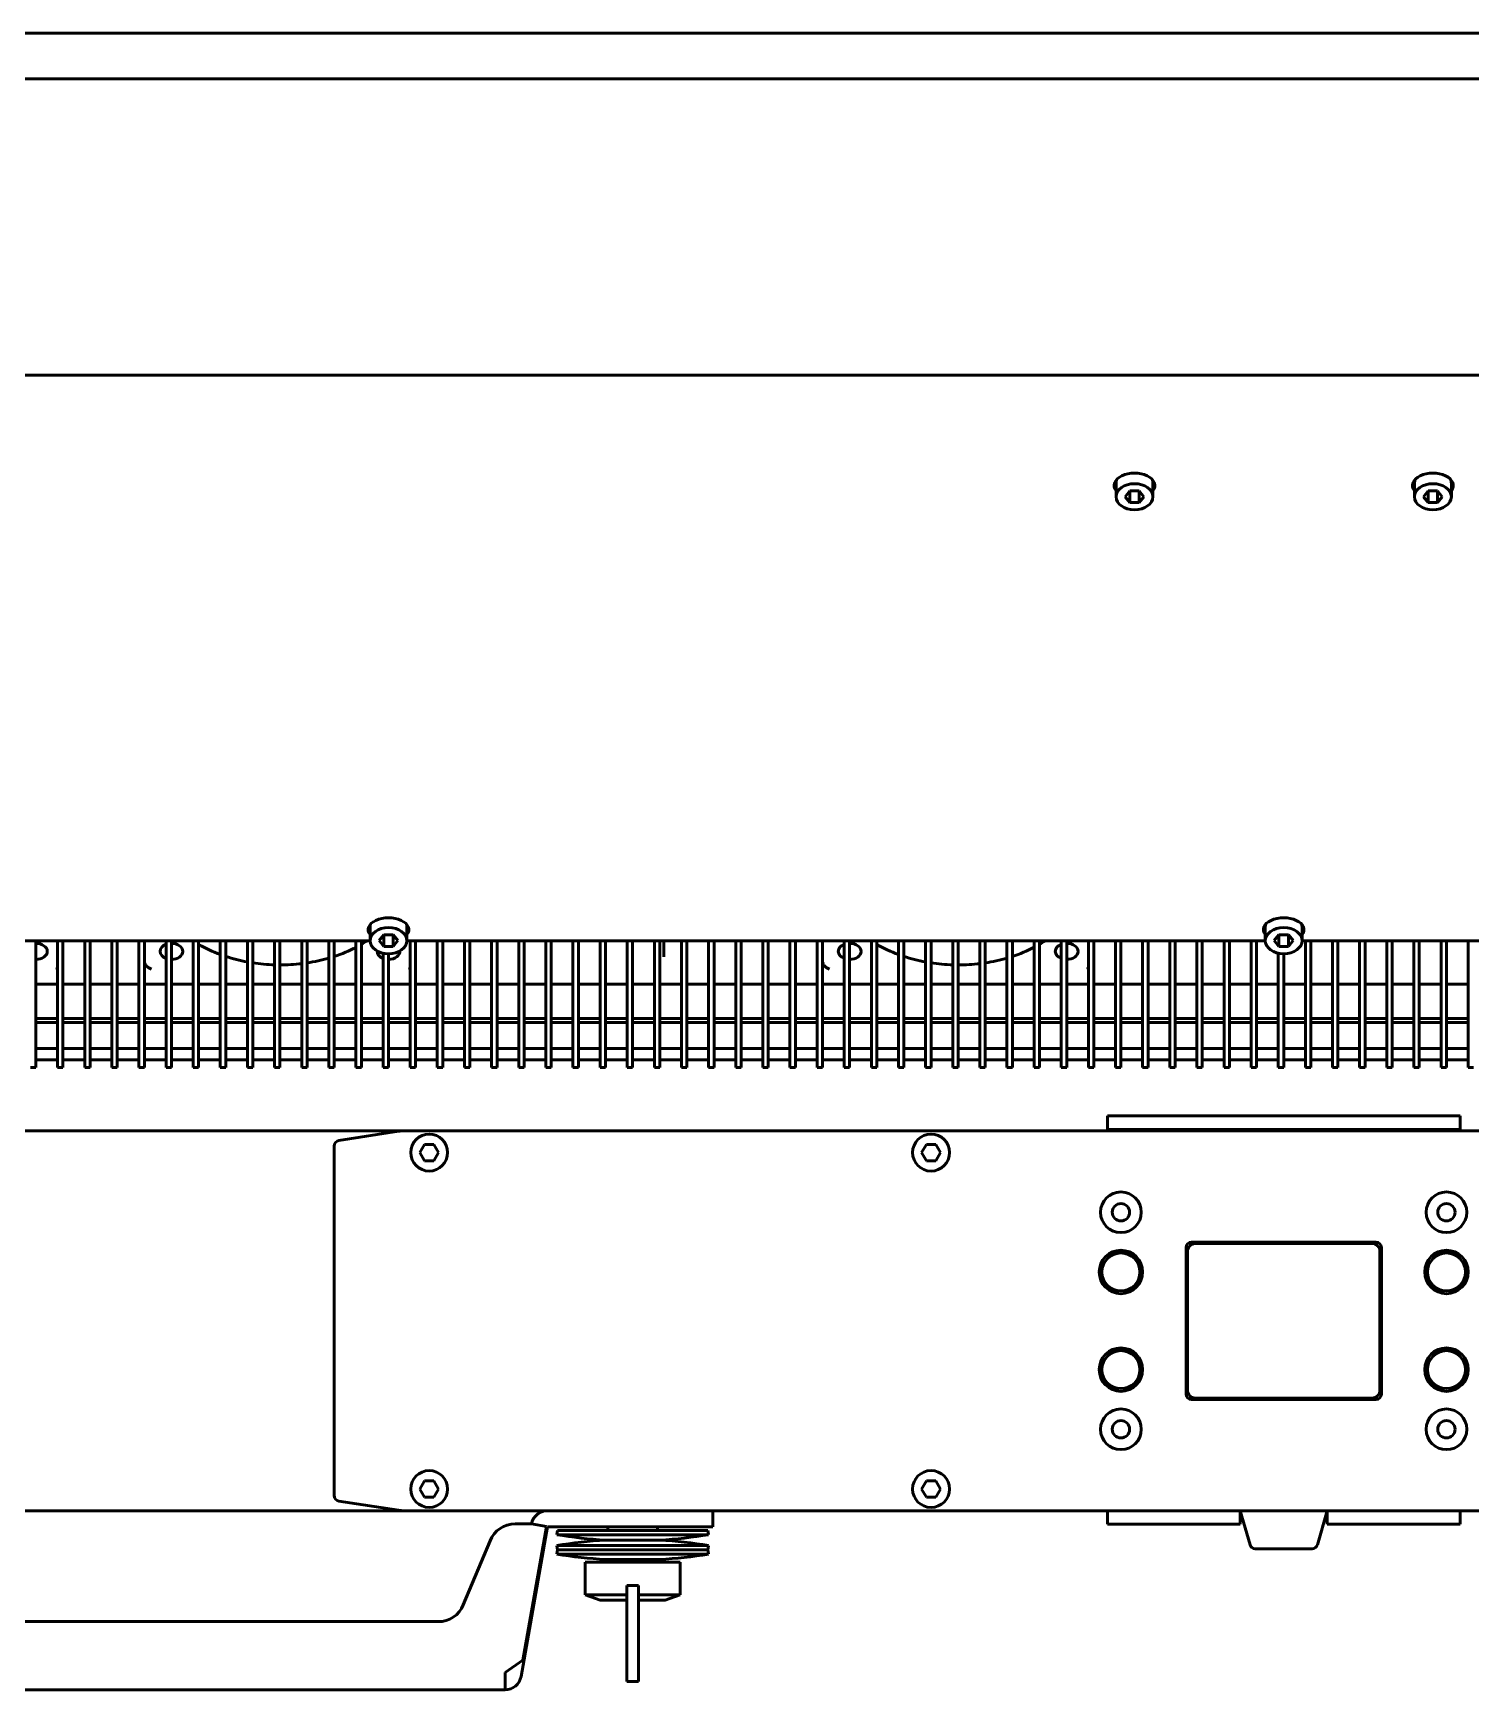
# Model space of a CAD drawing. Header units: millimetres. Extents: x 100 to 5488, y 100 to 4218.
# Drawn here: x 4147.8 to 4412.8, y 2643.4 to 2948.8 of the extents above; entities that cross this region are included whole.
import ezdxf

# ---------------------------------------------------------------- set-up
doc = ezdxf.new("R2010")
doc.units = ezdxf.units.MM
doc.header["$LTSCALE"] = 20
doc.layers.add('Visible (ANSI)', color=7, linetype='Continuous', lineweight=50)

msp = doc.modelspace()

# ---------------------------------------------------------------- linework, layer by layer
at = {"layer": 'Visible (ANSI)'}
for p, q in [((4854.32, 2948.75), (3902.32, 2948.75)), ((4854.32, 2940.346), (3902.32, 2940.346)), ((3902.32, 2885.727), (4854.32, 2885.727)), ((4347.42, 2863.307), (4347.42, 2865.782)), ((4349.954, 2864.368), (4349.088, 2863.307)), ((4349.954, 2864.368), (4351.686, 2864.368)), ((4349.954, 2864.368), (4349.954, 2862.246)), ((4352.552, 2863.307), (4351.686, 2864.368)), ((4351.686, 2864.368), (4351.686, 2862.246)), ((4354.22, 2863.307), (4354.22, 2865.782)), ((4402.42, 2863.307), (4402.42, 2865.782)), ((4404.954, 2864.368), (4404.088, 2863.307)), ((4404.954, 2864.368), (4406.686, 2864.368)), ((4404.954, 2864.368), (4404.954, 2862.246)), ((4407.552, 2863.307), (4406.686, 2864.368)), ((4406.686, 2864.368), (4406.686, 2862.246)), ((4409.22, 2863.307), (4409.22, 2865.782)), ((4349.088, 2863.307), (4349.954, 2862.246)), ((4351.686, 2862.246), (4349.954, 2862.246)), ((4351.686, 2862.246), (4352.552, 2863.307)), ((4404.088, 2863.307), (4404.954, 2862.246)), ((4406.686, 2862.246), (4404.954, 2862.246)), ((4406.686, 2862.246), (4407.552, 2863.307)), ((4209.92, 2781.495), (4209.92, 2783.97)), ((4212.454, 2782.555), (4211.588, 2781.495)), ((4212.454, 2782.555), (4214.186, 2782.555)), ((4212.454, 2782.555), (4212.454, 2780.434)), ((4215.052, 2781.495), (4214.186, 2782.555)), ((4214.186, 2782.555), (4214.186, 2780.434)), ((4216.72, 2781.495), (4216.72, 2783.97)), ((4374.92, 2781.495), (4374.92, 2783.97)), ((4377.454, 2782.555), (4376.588, 2781.495)), ((4377.454, 2782.555), (4379.186, 2782.555)), ((4377.454, 2782.555), (4377.454, 2780.434)), ((4380.052, 2781.495), (4379.186, 2782.555)), ((4379.186, 2782.555), (4379.186, 2780.434)), ((4381.72, 2781.495), (4381.72, 2783.97)), ((4051.72, 2781.484), (4209.92, 2781.484)), ((4148.32, 2781.484), (4148.32, 2781.217)), ((4148.32, 2759.38), (4148.32, 2781.217)), ((4152.32, 2781.217), (4152.32, 2781.484)), ((4152.32, 2781.217), (4152.32, 2759.38)), ((4153.32, 2781.484), (4153.32, 2781.217)), ((4153.32, 2759.38), (4153.32, 2781.217)), ((4157.32, 2781.217), (4157.32, 2781.484)), ((4157.32, 2781.217), (4157.32, 2759.38)), ((4158.32, 2781.484), (4158.32, 2781.217)), ((4158.32, 2759.38), (4158.32, 2781.217)), ((4162.32, 2781.217), (4162.32, 2781.484)), ((4162.32, 2781.217), (4162.32, 2759.38)), ((4163.32, 2781.484), (4163.32, 2781.217)), ((4163.32, 2759.38), (4163.32, 2781.217)), ((4167.32, 2781.217), (4167.32, 2781.484)), ((4167.32, 2781.217), (4167.32, 2759.38)), ((4168.32, 2781.484), (4168.32, 2781.217)), ((4168.32, 2759.38), (4168.32, 2781.217)), ((4172.32, 2781.217), (4172.32, 2781.484)), ((4172.32, 2781.217), (4172.32, 2759.38)), ((4173.32, 2781.484), (4173.32, 2781.217)), ((4173.32, 2759.38), (4173.32, 2781.217)), ((4177.32, 2781.217), (4177.32, 2781.484)), ((4177.32, 2781.217), (4177.32, 2759.38)), ((4178.32, 2781.484), (4178.32, 2781.217)), ((4178.32, 2759.38), (4178.32, 2781.217)), ((4182.32, 2781.217), (4182.32, 2781.484)), ((4182.32, 2781.217), (4182.32, 2759.38)), ((4183.32, 2781.484), (4183.32, 2781.217)), ((4183.32, 2759.38), (4183.32, 2781.217)), ((4187.32, 2781.217), (4187.32, 2781.484)), ((4187.32, 2781.217), (4187.32, 2759.38)), ((4188.32, 2781.484), (4188.32, 2781.217)), ((4188.32, 2759.38), (4188.32, 2781.217)), ((4192.32, 2781.217), (4192.32, 2781.484)), ((4192.32, 2781.217), (4192.32, 2759.38)), ((4193.32, 2781.484), (4193.32, 2781.217)), ((4193.32, 2759.38), (4193.32, 2781.217)), ((4197.32, 2781.217), (4197.32, 2781.484)), ((4197.32, 2781.217), (4197.32, 2759.38)), ((4198.32, 2781.484), (4198.32, 2781.217)), ((4198.32, 2759.38), (4198.32, 2781.217)), ((4202.32, 2781.217), (4202.32, 2781.484)), ((4202.32, 2781.217), (4202.32, 2759.38)), ((4203.32, 2781.484), (4203.32, 2781.217)), ((4203.32, 2759.38), (4203.32, 2781.217)), ((4207.32, 2781.217), (4207.32, 2781.484)), ((4207.32, 2781.217), (4207.32, 2759.38)), ((4208.32, 2781.484), (4208.32, 2781.217)), ((4208.32, 2759.38), (4208.32, 2781.217)), ((4211.588, 2781.495), (4212.454, 2780.434)), ((4212.32, 2779.197), (4212.32, 2759.38)), ((4214.186, 2780.434), (4212.454, 2780.434)), ((4213.32, 2759.38), (4213.32, 2779.091)), ((4214.186, 2780.434), (4215.052, 2781.495)), ((4216.72, 2781.484), (4374.92, 2781.484)), ((4217.32, 2781.217), (4217.32, 2781.484)), ((4217.32, 2781.217), (4217.32, 2759.38)), ((4218.32, 2781.484), (4218.32, 2781.217)), ((4218.32, 2759.38), (4218.32, 2781.217)), ((4222.32, 2781.217), (4222.32, 2781.484)), ((4222.32, 2781.217), (4222.32, 2759.38)), ((4223.32, 2781.484), (4223.32, 2781.217)), ((4223.32, 2759.38), (4223.32, 2781.217)), ((4227.32, 2781.217), (4227.32, 2781.484)), ((4227.32, 2781.217), (4227.32, 2759.38)), ((4228.32, 2781.484), (4228.32, 2781.217)), ((4228.32, 2759.38), (4228.32, 2781.217)), ((4232.32, 2781.217), (4232.32, 2781.484)), ((4232.32, 2781.217), (4232.32, 2759.38)), ((4233.32, 2781.484), (4233.32, 2781.217)), ((4233.32, 2759.38), (4233.32, 2781.217)), ((4237.32, 2781.217), (4237.32, 2781.484)), ((4237.32, 2781.217), (4237.32, 2759.38)), ((4238.32, 2781.484), (4238.32, 2781.217)), ((4238.32, 2759.38), (4238.32, 2781.217)), ((4242.32, 2781.217), (4242.32, 2781.484)), ((4242.32, 2781.217), (4242.32, 2759.38)), ((4243.32, 2781.484), (4243.32, 2781.217)), ((4243.32, 2759.38), (4243.32, 2781.217)), ((4247.32, 2781.217), (4247.32, 2781.484)), ((4247.32, 2781.217), (4247.32, 2759.38)), ((4248.32, 2781.484), (4248.32, 2781.217)), ((4248.32, 2759.38), (4248.32, 2781.217)), ((4252.32, 2781.217), (4252.32, 2781.484)), ((4252.32, 2781.217), (4252.32, 2759.38)), ((4253.32, 2781.484), (4253.32, 2781.217)), ((4253.32, 2759.38), (4253.32, 2781.217)), ((4257.32, 2781.217), (4257.32, 2781.484)), ((4257.32, 2781.217), (4257.32, 2759.38)), ((4258.32, 2781.484), (4258.32, 2781.217)), ((4258.32, 2759.38), (4258.32, 2781.217)), ((4262.32, 2781.217), (4262.32, 2781.484)), ((4262.32, 2781.217), (4262.32, 2759.38)), ((4263.32, 2781.484), (4263.32, 2781.217)), ((4263.32, 2759.38), (4263.32, 2781.217)), ((4264.07, 2781.484), (4264.07, 2778.493)), ((4267.32, 2781.217), (4267.32, 2781.484)), ((4267.32, 2781.217), (4267.32, 2759.38)), ((4268.32, 2781.484), (4268.32, 2781.217)), ((4268.32, 2759.38), (4268.32, 2781.217)), ((4272.32, 2781.217), (4272.32, 2781.484)), ((4272.32, 2781.217), (4272.32, 2759.38)), ((4273.32, 2781.484), (4273.32, 2781.217)), ((4273.32, 2759.38), (4273.32, 2781.217)), ((4277.32, 2781.217), (4277.32, 2781.484)), ((4277.32, 2781.217), (4277.32, 2759.38)), ((4278.32, 2781.484), (4278.32, 2781.217)), ((4278.32, 2759.38), (4278.32, 2781.217)), ((4282.32, 2781.217), (4282.32, 2781.484)), ((4282.32, 2781.217), (4282.32, 2759.38)), ((4283.32, 2781.484), (4283.32, 2781.217)), ((4283.32, 2759.38), (4283.32, 2781.217)), ((4287.32, 2781.217), (4287.32, 2781.484)), ((4287.32, 2781.217), (4287.32, 2759.38)), ((4288.32, 2781.484), (4288.32, 2781.217)), ((4288.32, 2759.38), (4288.32, 2781.217)), ((4292.32, 2781.217), (4292.32, 2781.484)), ((4292.32, 2781.217), (4292.32, 2759.38)), ((4293.32, 2781.484), (4293.32, 2781.217)), ((4293.32, 2759.38), (4293.32, 2781.217)), ((4297.32, 2781.217), (4297.32, 2781.484)), ((4297.32, 2781.217), (4297.32, 2759.38)), ((4298.32, 2781.484), (4298.32, 2781.217)), ((4298.32, 2759.38), (4298.32, 2781.217)), ((4302.32, 2781.217), (4302.32, 2781.484)), ((4302.32, 2781.217), (4302.32, 2759.38)), ((4303.32, 2781.484), (4303.32, 2781.217)), ((4303.32, 2759.38), (4303.32, 2781.217)), ((4307.32, 2781.217), (4307.32, 2781.484)), ((4307.32, 2781.217), (4307.32, 2759.38)), ((4308.32, 2781.484), (4308.32, 2781.217)), ((4308.32, 2759.38), (4308.32, 2781.217)), ((4312.32, 2781.217), (4312.32, 2781.484)), ((4312.32, 2781.217), (4312.32, 2759.38)), ((4313.32, 2781.484), (4313.32, 2781.217)), ((4313.32, 2759.38), (4313.32, 2781.217)), ((4317.32, 2781.217), (4317.32, 2781.484)), ((4317.32, 2781.217), (4317.32, 2759.38)), ((4318.32, 2781.484), (4318.32, 2781.217)), ((4318.32, 2759.38), (4318.32, 2781.217)), ((4322.32, 2781.217), (4322.32, 2781.484)), ((4322.32, 2781.217), (4322.32, 2759.38)), ((4323.32, 2781.484), (4323.32, 2781.217)), ((4323.32, 2759.38), (4323.32, 2781.217)), ((4327.32, 2781.217), (4327.32, 2781.484)), ((4327.32, 2781.217), (4327.32, 2759.38)), ((4328.32, 2781.484), (4328.32, 2781.217)), ((4328.32, 2759.38), (4328.32, 2781.217)), ((4332.32, 2781.217), (4332.32, 2781.484)), ((4332.32, 2781.217), (4332.32, 2759.38)), ((4333.32, 2781.484), (4333.32, 2781.217)), ((4333.32, 2759.38), (4333.32, 2781.217)), ((4337.32, 2781.217), (4337.32, 2781.484)), ((4337.32, 2781.217), (4337.32, 2759.38)), ((4338.32, 2781.484), (4338.32, 2781.217)), ((4338.32, 2759.38), (4338.32, 2781.217)), ((4342.32, 2781.217), (4342.32, 2781.484)), ((4342.32, 2781.217), (4342.32, 2759.38)), ((4343.32, 2781.484), (4343.32, 2781.217)), ((4343.32, 2759.38), (4343.32, 2781.217)), ((4347.32, 2781.217), (4347.32, 2781.484)), ((4347.32, 2781.217), (4347.32, 2759.38)), ((4348.32, 2781.484), (4348.32, 2781.217)), ((4348.32, 2759.38), (4348.32, 2781.217)), ((4352.32, 2781.217), (4352.32, 2781.484)), ((4352.32, 2781.217), (4352.32, 2759.38)), ((4353.32, 2781.484), (4353.32, 2781.217)), ((4353.32, 2759.38), (4353.32, 2781.217)), ((4357.32, 2781.217), (4357.32, 2781.484)), ((4357.32, 2781.217), (4357.32, 2759.38)), ((4358.32, 2781.484), (4358.32, 2781.217)), ((4358.32, 2759.38), (4358.32, 2781.217)), ((4362.32, 2781.217), (4362.32, 2781.484)), ((4362.32, 2781.217), (4362.32, 2759.38)), ((4363.32, 2781.484), (4363.32, 2781.217)), ((4363.32, 2759.38), (4363.32, 2781.217)), ((4367.32, 2781.217), (4367.32, 2781.484)), ((4367.32, 2781.217), (4367.32, 2759.38)), ((4368.32, 2781.484), (4368.32, 2781.217)), ((4368.32, 2759.38), (4368.32, 2781.217)), ((4372.32, 2781.217), (4372.32, 2781.484)), ((4372.32, 2781.217), (4372.32, 2759.38)), ((4373.32, 2781.484), (4373.32, 2781.217)), ((4373.32, 2759.38), (4373.32, 2781.217)), ((4376.588, 2781.495), (4377.454, 2780.434)), ((4377.32, 2779.197), (4377.32, 2759.38)), ((4379.186, 2780.434), (4377.454, 2780.434)), ((4378.32, 2759.38), (4378.32, 2779.091)), ((4379.186, 2780.434), (4380.052, 2781.495)), ((4381.72, 2781.484), (4539.92, 2781.484)), ((4382.32, 2781.217), (4382.32, 2781.484)), ((4382.32, 2781.217), (4382.32, 2759.38)), ((4383.32, 2781.484), (4383.32, 2781.217)), ((4383.32, 2759.38), (4383.32, 2781.217)), ((4387.32, 2781.217), (4387.32, 2781.484)), ((4387.32, 2781.217), (4387.32, 2759.38)), ((4388.32, 2781.484), (4388.32, 2781.217)), ((4388.32, 2759.38), (4388.32, 2781.217)), ((4392.32, 2781.217), (4392.32, 2781.484)), ((4392.32, 2781.217), (4392.32, 2759.38)), ((4393.32, 2781.484), (4393.32, 2781.217)), ((4393.32, 2759.38), (4393.32, 2781.217)), ((4397.32, 2781.217), (4397.32, 2781.484)), ((4397.32, 2781.217), (4397.32, 2759.38)), ((4398.32, 2781.484), (4398.32, 2781.217)), ((4398.32, 2759.38), (4398.32, 2781.217)), ((4402.32, 2781.217), (4402.32, 2781.484)), ((4402.32, 2781.217), (4402.32, 2759.38)), ((4403.32, 2781.484), (4403.32, 2781.217)), ((4403.32, 2759.38), (4403.32, 2781.217)), ((4407.32, 2781.217), (4407.32, 2781.484)), ((4407.32, 2781.217), (4407.32, 2759.38)), ((4408.32, 2781.484), (4408.32, 2781.217)), ((4408.32, 2759.38), (4408.32, 2781.217)), ((4412.32, 2781.217), (4412.32, 2781.484)), ((4412.32, 2781.217), (4412.32, 2759.38)), ((4152.32, 2773.504), (4148.32, 2773.504)), ((4157.32, 2773.504), (4153.32, 2773.504)), ((4162.32, 2773.504), (4158.32, 2773.504)), ((4167.32, 2773.504), (4163.32, 2773.504)), ((4172.32, 2773.504), (4168.32, 2773.504)), ((4177.32, 2773.504), (4173.32, 2773.504)), ((4182.32, 2773.504), (4178.32, 2773.504)), ((4187.32, 2773.504), (4183.32, 2773.504)), ((4192.32, 2773.504), (4188.32, 2773.504)), ((4197.32, 2773.504), (4193.32, 2773.504)), ((4202.32, 2773.504), (4198.32, 2773.504)), ((4207.32, 2773.504), (4203.32, 2773.504)), ((4212.32, 2773.504), (4208.32, 2773.504)), ((4217.32, 2773.504), (4213.32, 2773.504)), ((4222.32, 2773.504), (4218.32, 2773.504)), ((4227.32, 2773.504), (4223.32, 2773.504)), ((4232.32, 2773.504), (4228.32, 2773.504)), ((4237.32, 2773.504), (4233.32, 2773.504)), ((4242.32, 2773.504), (4238.32, 2773.504)), ((4247.32, 2773.504), (4243.32, 2773.504)), ((4252.32, 2773.504), (4248.32, 2773.504)), ((4257.32, 2773.504), (4253.32, 2773.504)), ((4262.32, 2773.504), (4258.32, 2773.504)), ((4267.32, 2773.504), (4263.32, 2773.504)), ((4272.32, 2773.504), (4268.32, 2773.504)), ((4277.32, 2773.504), (4273.32, 2773.504)), ((4282.32, 2773.504), (4278.32, 2773.504)), ((4287.32, 2773.504), (4283.32, 2773.504)), ((4292.32, 2773.504), (4288.32, 2773.504)), ((4297.32, 2773.504), (4293.32, 2773.504)), ((4302.32, 2773.504), (4298.32, 2773.504)), ((4307.32, 2773.504), (4303.32, 2773.504)), ((4312.32, 2773.504), (4308.32, 2773.504)), ((4317.32, 2773.504), (4313.32, 2773.504)), ((4322.32, 2773.504), (4318.32, 2773.504)), ((4327.32, 2773.504), (4323.32, 2773.504)), ((4332.32, 2773.504), (4328.32, 2773.504)), ((4337.32, 2773.504), (4333.32, 2773.504)), ((4342.32, 2773.504), (4338.32, 2773.504)), ((4347.32, 2773.504), (4343.32, 2773.504)), ((4352.32, 2773.504), (4348.32, 2773.504)), ((4357.32, 2773.504), (4353.32, 2773.504)), ((4362.32, 2773.504), (4358.32, 2773.504)), ((4367.32, 2773.504), (4363.32, 2773.504)), ((4372.32, 2773.504), (4368.32, 2773.504)), ((4377.32, 2773.504), (4373.32, 2773.504)), ((4382.32, 2773.504), (4378.32, 2773.504)), ((4387.32, 2773.504), (4383.32, 2773.504)), ((4392.32, 2773.504), (4388.32, 2773.504)), ((4397.32, 2773.504), (4393.32, 2773.504)), ((4402.32, 2773.504), (4398.32, 2773.504)), ((4407.32, 2773.504), (4403.32, 2773.504)), ((4412.32, 2773.504), (4408.32, 2773.504)), ((4148.32, 2767.14), (4152.32, 2767.14)), ((4148.32, 2766.433), (4152.32, 2766.433)), ((4153.32, 2767.14), (4157.32, 2767.14)), ((4153.32, 2766.433), (4157.32, 2766.433)), ((4158.32, 2767.14), (4162.32, 2767.14)), ((4158.32, 2766.433), (4162.32, 2766.433)), ((4163.32, 2767.14), (4167.32, 2767.14)), ((4163.32, 2766.433), (4167.32, 2766.433)), ((4168.32, 2767.14), (4172.32, 2767.14)), ((4168.32, 2766.433), (4172.32, 2766.433)), ((4173.32, 2767.14), (4177.32, 2767.14)), ((4173.32, 2766.433), (4177.32, 2766.433)), ((4178.32, 2767.14), (4182.32, 2767.14)), ((4178.32, 2766.433), (4182.32, 2766.433)), ((4183.32, 2767.14), (4187.32, 2767.14)), ((4183.32, 2766.433), (4187.32, 2766.433)), ((4188.32, 2767.14), (4192.32, 2767.14)), ((4188.32, 2766.433), (4192.32, 2766.433)), ((4193.32, 2767.14), (4197.32, 2767.14)), ((4193.32, 2766.433), (4197.32, 2766.433)), ((4198.32, 2767.14), (4202.32, 2767.14)), ((4198.32, 2766.433), (4202.32, 2766.433)), ((4203.32, 2767.14), (4207.32, 2767.14)), ((4203.32, 2766.433), (4207.32, 2766.433)), ((4208.32, 2767.14), (4212.32, 2767.14)), ((4208.32, 2766.433), (4212.32, 2766.433)), ((4213.32, 2767.14), (4217.32, 2767.14)), ((4213.32, 2766.433), (4217.32, 2766.433)), ((4218.32, 2767.14), (4222.32, 2767.14)), ((4218.32, 2766.433), (4222.32, 2766.433)), ((4223.32, 2767.14), (4227.32, 2767.14)), ((4223.32, 2766.433), (4227.32, 2766.433)), ((4228.32, 2767.14), (4232.32, 2767.14)), ((4228.32, 2766.433), (4232.32, 2766.433)), ((4233.32, 2767.14), (4237.32, 2767.14)), ((4233.32, 2766.433), (4237.32, 2766.433)), ((4238.32, 2767.14), (4242.32, 2767.14)), ((4238.32, 2766.433), (4242.32, 2766.433)), ((4243.32, 2767.14), (4247.32, 2767.14)), ((4243.32, 2766.433), (4247.32, 2766.433)), ((4248.32, 2767.14), (4252.32, 2767.14)), ((4248.32, 2766.433), (4252.32, 2766.433)), ((4253.32, 2767.14), (4257.32, 2767.14)), ((4253.32, 2766.433), (4257.32, 2766.433)), ((4258.32, 2767.14), (4262.32, 2767.14)), ((4258.32, 2766.433), (4262.32, 2766.433)), ((4263.32, 2767.14), (4267.32, 2767.14)), ((4263.32, 2766.433), (4267.32, 2766.433)), ((4268.32, 2767.14), (4272.32, 2767.14)), ((4268.32, 2766.433), (4272.32, 2766.433)), ((4273.32, 2767.14), (4277.32, 2767.14)), ((4273.32, 2766.433), (4277.32, 2766.433)), ((4278.32, 2767.14), (4282.32, 2767.14)), ((4278.32, 2766.433), (4282.32, 2766.433)), ((4283.32, 2767.14), (4287.32, 2767.14)), ((4283.32, 2766.433), (4287.32, 2766.433)), ((4288.32, 2767.14), (4292.32, 2767.14)), ((4288.32, 2766.433), (4292.32, 2766.433)), ((4293.32, 2767.14), (4297.32, 2767.14)), ((4293.32, 2766.433), (4297.32, 2766.433)), ((4298.32, 2767.14), (4302.32, 2767.14)), ((4298.32, 2766.433), (4302.32, 2766.433)), ((4303.32, 2767.14), (4307.32, 2767.14)), ((4303.32, 2766.433), (4307.32, 2766.433)), ((4308.32, 2767.14), (4312.32, 2767.14)), ((4308.32, 2766.433), (4312.32, 2766.433)), ((4313.32, 2767.14), (4317.32, 2767.14)), ((4313.32, 2766.433), (4317.32, 2766.433)), ((4318.32, 2767.14), (4322.32, 2767.14)), ((4318.32, 2766.433), (4322.32, 2766.433)), ((4323.32, 2767.14), (4327.32, 2767.14)), ((4323.32, 2766.433), (4327.32, 2766.433)), ((4328.32, 2767.14), (4332.32, 2767.14)), ((4328.32, 2766.433), (4332.32, 2766.433)), ((4333.32, 2767.14), (4337.32, 2767.14)), ((4333.32, 2766.433), (4337.32, 2766.433)), ((4338.32, 2767.14), (4342.32, 2767.14)), ((4338.32, 2766.433), (4342.32, 2766.433)), ((4343.32, 2767.14), (4347.32, 2767.14)), ((4343.32, 2766.433), (4347.32, 2766.433)), ((4348.32, 2767.14), (4352.32, 2767.14)), ((4348.32, 2766.433), (4352.32, 2766.433)), ((4353.32, 2767.14), (4357.32, 2767.14)), ((4353.32, 2766.433), (4357.32, 2766.433)), ((4358.32, 2767.14), (4362.32, 2767.14)), ((4358.32, 2766.433), (4362.32, 2766.433)), ((4363.32, 2767.14), (4367.32, 2767.14)), ((4363.32, 2766.433), (4367.32, 2766.433)), ((4368.32, 2767.14), (4372.32, 2767.14)), ((4368.32, 2766.433), (4372.32, 2766.433)), ((4373.32, 2767.14), (4377.32, 2767.14)), ((4373.32, 2766.433), (4377.32, 2766.433)), ((4378.32, 2767.14), (4382.32, 2767.14)), ((4378.32, 2766.433), (4382.32, 2766.433)), ((4383.32, 2767.14), (4387.32, 2767.14)), ((4383.32, 2766.433), (4387.32, 2766.433)), ((4388.32, 2767.14), (4392.32, 2767.14)), ((4388.32, 2766.433), (4392.32, 2766.433)), ((4393.32, 2767.14), (4397.32, 2767.14)), ((4393.32, 2766.433), (4397.32, 2766.433)), ((4398.32, 2767.14), (4402.32, 2767.14)), ((4398.32, 2766.433), (4402.32, 2766.433)), ((4403.32, 2767.14), (4407.32, 2767.14)), ((4403.32, 2766.433), (4407.32, 2766.433)), ((4408.32, 2767.14), (4412.32, 2767.14)), ((4408.32, 2766.433), (4412.32, 2766.433)), ((4152.32, 2761.636), (4148.32, 2761.636)), ((4157.32, 2761.636), (4153.32, 2761.636)), ((4162.32, 2761.636), (4158.32, 2761.636)), ((4167.32, 2761.636), (4163.32, 2761.636)), ((4172.32, 2761.636), (4168.32, 2761.636)), ((4177.32, 2761.636), (4173.32, 2761.636)), ((4182.32, 2761.636), (4178.32, 2761.636)), ((4187.32, 2761.636), (4183.32, 2761.636)), ((4192.32, 2761.636), (4188.32, 2761.636)), ((4197.32, 2761.636), (4193.32, 2761.636)), ((4202.32, 2761.636), (4198.32, 2761.636)), ((4207.32, 2761.636), (4203.32, 2761.636)), ((4212.32, 2761.636), (4208.32, 2761.636)), ((4217.32, 2761.636), (4213.32, 2761.636)), ((4222.32, 2761.636), (4218.32, 2761.636)), ((4227.32, 2761.636), (4223.32, 2761.636)), ((4232.32, 2761.636), (4228.32, 2761.636)), ((4237.32, 2761.636), (4233.32, 2761.636)), ((4242.32, 2761.636), (4238.32, 2761.636)), ((4247.32, 2761.636), (4243.32, 2761.636)), ((4252.32, 2761.636), (4248.32, 2761.636)), ((4257.32, 2761.636), (4253.32, 2761.636)), ((4262.32, 2761.636), (4258.32, 2761.636)), ((4267.32, 2761.636), (4263.32, 2761.636)), ((4272.32, 2761.636), (4268.32, 2761.636)), ((4277.32, 2761.636), (4273.32, 2761.636)), ((4282.32, 2761.636), (4278.32, 2761.636)), ((4287.32, 2761.636), (4283.32, 2761.636)), ((4292.32, 2761.636), (4288.32, 2761.636)), ((4297.32, 2761.636), (4293.32, 2761.636)), ((4302.32, 2761.636), (4298.32, 2761.636)), ((4307.32, 2761.636), (4303.32, 2761.636)), ((4312.32, 2761.636), (4308.32, 2761.636)), ((4317.32, 2761.636), (4313.32, 2761.636)), ((4322.32, 2761.636), (4318.32, 2761.636)), ((4327.32, 2761.636), (4323.32, 2761.636)), ((4332.32, 2761.636), (4328.32, 2761.636)), ((4337.32, 2761.636), (4333.32, 2761.636)), ((4342.32, 2761.636), (4338.32, 2761.636)), ((4347.32, 2761.636), (4343.32, 2761.636)), ((4352.32, 2761.636), (4348.32, 2761.636)), ((4357.32, 2761.636), (4353.32, 2761.636)), ((4362.32, 2761.636), (4358.32, 2761.636)), ((4367.32, 2761.636), (4363.32, 2761.636)), ((4372.32, 2761.636), (4368.32, 2761.636)), ((4377.32, 2761.636), (4373.32, 2761.636)), ((4382.32, 2761.636), (4378.32, 2761.636)), ((4387.32, 2761.636), (4383.32, 2761.636)), ((4392.32, 2761.636), (4388.32, 2761.636)), ((4397.32, 2761.636), (4393.32, 2761.636)), ((4402.32, 2761.636), (4398.32, 2761.636)), ((4407.32, 2761.636), (4403.32, 2761.636)), ((4412.32, 2761.636), (4408.32, 2761.636)), ((4147.32, 2758.114), (4148.32, 2758.114)), ((4148.32, 2759.539), (4152.32, 2759.539)), ((4148.32, 2759.38), (4148.32, 2758.114)), ((4152.32, 2758.114), (4152.32, 2759.38)), ((4152.32, 2758.114), (4153.32, 2758.114)), ((4153.32, 2759.539), (4157.32, 2759.539)), ((4153.32, 2759.38), (4153.32, 2758.114)), ((4157.32, 2758.114), (4157.32, 2759.38)), ((4157.32, 2758.114), (4158.32, 2758.114)), ((4158.32, 2759.539), (4162.32, 2759.539)), ((4158.32, 2759.38), (4158.32, 2758.114)), ((4162.32, 2758.114), (4162.32, 2759.38)), ((4162.32, 2758.114), (4163.32, 2758.114)), ((4163.32, 2759.539), (4167.32, 2759.539)), ((4163.32, 2759.38), (4163.32, 2758.114)), ((4167.32, 2758.114), (4167.32, 2759.38)), ((4167.32, 2758.114), (4168.32, 2758.114)), ((4168.32, 2759.539), (4172.32, 2759.539)), ((4168.32, 2759.38), (4168.32, 2758.114)), ((4172.32, 2758.114), (4172.32, 2759.38)), ((4172.32, 2758.114), (4173.32, 2758.114)), ((4173.32, 2759.539), (4177.32, 2759.539)), ((4173.32, 2759.38), (4173.32, 2758.114)), ((4177.32, 2758.114), (4177.32, 2759.38)), ((4177.32, 2758.114), (4178.32, 2758.114)), ((4178.32, 2759.539), (4182.32, 2759.539)), ((4178.32, 2759.38), (4178.32, 2758.114)), ((4182.32, 2758.114), (4182.32, 2759.38)), ((4182.32, 2758.114), (4183.32, 2758.114)), ((4183.32, 2759.539), (4187.32, 2759.539)), ((4183.32, 2759.38), (4183.32, 2758.114)), ((4187.32, 2758.114), (4187.32, 2759.38)), ((4187.32, 2758.114), (4188.32, 2758.114)), ((4188.32, 2759.539), (4192.32, 2759.539)), ((4188.32, 2759.38), (4188.32, 2758.114)), ((4192.32, 2758.114), (4192.32, 2759.38)), ((4192.32, 2758.114), (4193.32, 2758.114)), ((4193.32, 2759.539), (4197.32, 2759.539)), ((4193.32, 2759.38), (4193.32, 2758.114)), ((4197.32, 2758.114), (4197.32, 2759.38)), ((4197.32, 2758.114), (4198.32, 2758.114)), ((4198.32, 2759.539), (4202.32, 2759.539)), ((4198.32, 2759.38), (4198.32, 2758.114)), ((4202.32, 2758.114), (4202.32, 2759.38)), ((4202.32, 2758.114), (4203.32, 2758.114)), ((4203.32, 2759.539), (4207.32, 2759.539)), ((4203.32, 2759.38), (4203.32, 2758.114)), ((4207.32, 2758.114), (4207.32, 2759.38)), ((4207.32, 2758.114), (4208.32, 2758.114)), ((4208.32, 2759.539), (4212.32, 2759.539)), ((4208.32, 2759.38), (4208.32, 2758.114)), ((4212.32, 2758.114), (4212.32, 2759.38)), ((4212.32, 2758.114), (4213.32, 2758.114)), ((4213.32, 2759.539), (4217.32, 2759.539)), ((4213.32, 2759.38), (4213.32, 2758.114)), ((4217.32, 2758.114), (4217.32, 2759.38)), ((4217.32, 2758.114), (4218.32, 2758.114)), ((4218.32, 2759.539), (4222.32, 2759.539)), ((4218.32, 2759.38), (4218.32, 2758.114)), ((4222.32, 2758.114), (4222.32, 2759.38)), ((4222.32, 2758.114), (4223.32, 2758.114)), ((4223.32, 2759.539), (4227.32, 2759.539)), ((4223.32, 2759.38), (4223.32, 2758.114)), ((4227.32, 2758.114), (4227.32, 2759.38)), ((4227.32, 2758.114), (4228.32, 2758.114)), ((4228.32, 2759.539), (4232.32, 2759.539)), ((4228.32, 2759.38), (4228.32, 2758.114)), ((4232.32, 2758.114), (4232.32, 2759.38)), ((4232.32, 2758.114), (4233.32, 2758.114)), ((4233.32, 2759.539), (4237.32, 2759.539)), ((4233.32, 2759.38), (4233.32, 2758.114)), ((4237.32, 2758.114), (4237.32, 2759.38)), ((4237.32, 2758.114), (4238.32, 2758.114)), ((4238.32, 2759.539), (4242.32, 2759.539)), ((4238.32, 2759.38), (4238.32, 2758.114)), ((4242.32, 2758.114), (4242.32, 2759.38)), ((4242.32, 2758.114), (4243.32, 2758.114)), ((4243.32, 2759.539), (4247.32, 2759.539)), ((4243.32, 2759.38), (4243.32, 2758.114)), ((4247.32, 2758.114), (4247.32, 2759.38)), ((4247.32, 2758.114), (4248.32, 2758.114)), ((4248.32, 2759.539), (4252.32, 2759.539)), ((4248.32, 2759.38), (4248.32, 2758.114)), ((4252.32, 2758.114), (4252.32, 2759.38)), ((4252.32, 2758.114), (4253.32, 2758.114)), ((4253.32, 2759.539), (4257.32, 2759.539)), ((4253.32, 2759.38), (4253.32, 2758.114)), ((4257.32, 2758.114), (4257.32, 2759.38)), ((4257.32, 2758.114), (4258.32, 2758.114)), ((4258.32, 2759.539), (4262.32, 2759.539)), ((4258.32, 2759.38), (4258.32, 2758.114)), ((4262.32, 2758.114), (4262.32, 2759.38)), ((4262.32, 2758.114), (4263.32, 2758.114)), ((4263.32, 2759.539), (4267.32, 2759.539)), ((4263.32, 2759.38), (4263.32, 2758.114)), ((4267.32, 2758.114), (4267.32, 2759.38)), ((4267.32, 2758.114), (4268.32, 2758.114)), ((4268.32, 2759.539), (4272.32, 2759.539)), ((4268.32, 2759.38), (4268.32, 2758.114)), ((4272.32, 2758.114), (4272.32, 2759.38)), ((4272.32, 2758.114), (4273.32, 2758.114)), ((4273.32, 2759.539), (4277.32, 2759.539)), ((4273.32, 2759.38), (4273.32, 2758.114)), ((4277.32, 2758.114), (4277.32, 2759.38)), ((4277.32, 2758.114), (4278.32, 2758.114)), ((4278.32, 2759.539), (4282.32, 2759.539)), ((4278.32, 2759.38), (4278.32, 2758.114)), ((4282.32, 2758.114), (4282.32, 2759.38)), ((4282.32, 2758.114), (4283.32, 2758.114)), ((4283.32, 2759.539), (4287.32, 2759.539)), ((4283.32, 2759.38), (4283.32, 2758.114)), ((4287.32, 2758.114), (4287.32, 2759.38)), ((4287.32, 2758.114), (4288.32, 2758.114)), ((4288.32, 2759.539), (4292.32, 2759.539)), ((4288.32, 2759.38), (4288.32, 2758.114)), ((4292.32, 2758.114), (4292.32, 2759.38)), ((4292.32, 2758.114), (4293.32, 2758.114)), ((4293.32, 2759.539), (4297.32, 2759.539)), ((4293.32, 2759.38), (4293.32, 2758.114)), ((4297.32, 2758.114), (4297.32, 2759.38)), ((4297.32, 2758.114), (4298.32, 2758.114)), ((4298.32, 2759.539), (4302.32, 2759.539)), ((4298.32, 2759.38), (4298.32, 2758.114)), ((4302.32, 2758.114), (4302.32, 2759.38)), ((4302.32, 2758.114), (4303.32, 2758.114)), ((4303.32, 2759.539), (4307.32, 2759.539)), ((4303.32, 2759.38), (4303.32, 2758.114)), ((4307.32, 2758.114), (4307.32, 2759.38)), ((4307.32, 2758.114), (4308.32, 2758.114)), ((4308.32, 2759.539), (4312.32, 2759.539)), ((4308.32, 2759.38), (4308.32, 2758.114)), ((4312.32, 2758.114), (4312.32, 2759.38)), ((4312.32, 2758.114), (4313.32, 2758.114)), ((4313.32, 2759.539), (4317.32, 2759.539)), ((4313.32, 2759.38), (4313.32, 2758.114)), ((4317.32, 2758.114), (4317.32, 2759.38)), ((4317.32, 2758.114), (4318.32, 2758.114)), ((4318.32, 2759.539), (4322.32, 2759.539)), ((4318.32, 2759.38), (4318.32, 2758.114)), ((4322.32, 2758.114), (4322.32, 2759.38)), ((4322.32, 2758.114), (4323.32, 2758.114)), ((4323.32, 2759.539), (4327.32, 2759.539)), ((4323.32, 2759.38), (4323.32, 2758.114)), ((4327.32, 2758.114), (4327.32, 2759.38)), ((4327.32, 2758.114), (4328.32, 2758.114)), ((4328.32, 2759.539), (4332.32, 2759.539)), ((4328.32, 2759.38), (4328.32, 2758.114)), ((4332.32, 2758.114), (4332.32, 2759.38)), ((4332.32, 2758.114), (4333.32, 2758.114)), ((4333.32, 2759.539), (4337.32, 2759.539)), ((4333.32, 2759.38), (4333.32, 2758.114)), ((4337.32, 2758.114), (4337.32, 2759.38)), ((4337.32, 2758.114), (4338.32, 2758.114)), ((4338.32, 2759.539), (4342.32, 2759.539)), ((4338.32, 2759.38), (4338.32, 2758.114)), ((4342.32, 2758.114), (4342.32, 2759.38)), ((4342.32, 2758.114), (4343.32, 2758.114)), ((4343.32, 2759.539), (4347.32, 2759.539)), ((4343.32, 2759.38), (4343.32, 2758.114)), ((4347.32, 2758.114), (4347.32, 2759.38)), ((4347.32, 2758.114), (4348.32, 2758.114)), ((4348.32, 2759.539), (4352.32, 2759.539)), ((4348.32, 2759.38), (4348.32, 2758.114)), ((4352.32, 2758.114), (4352.32, 2759.38)), ((4352.32, 2758.114), (4353.32, 2758.114)), ((4353.32, 2759.539), (4357.32, 2759.539)), ((4353.32, 2759.38), (4353.32, 2758.114)), ((4357.32, 2758.114), (4357.32, 2759.38)), ((4357.32, 2758.114), (4358.32, 2758.114)), ((4358.32, 2759.539), (4362.32, 2759.539)), ((4358.32, 2759.38), (4358.32, 2758.114)), ((4362.32, 2758.114), (4362.32, 2759.38)), ((4362.32, 2758.114), (4363.32, 2758.114)), ((4363.32, 2759.539), (4367.32, 2759.539)), ((4363.32, 2759.38), (4363.32, 2758.114)), ((4367.32, 2758.114), (4367.32, 2759.38)), ((4367.32, 2758.114), (4368.32, 2758.114)), ((4368.32, 2759.539), (4372.32, 2759.539)), ((4368.32, 2759.38), (4368.32, 2758.114)), ((4372.32, 2758.114), (4372.32, 2759.38)), ((4372.32, 2758.114), (4373.32, 2758.114)), ((4373.32, 2759.539), (4377.32, 2759.539)), ((4373.32, 2759.38), (4373.32, 2758.114)), ((4377.32, 2758.114), (4377.32, 2759.38)), ((4377.32, 2758.114), (4378.32, 2758.114)), ((4378.32, 2759.539), (4382.32, 2759.539)), ((4378.32, 2759.38), (4378.32, 2758.114)), ((4382.32, 2758.114), (4382.32, 2759.38)), ((4382.32, 2758.114), (4383.32, 2758.114)), ((4383.32, 2759.539), (4387.32, 2759.539)), ((4383.32, 2759.38), (4383.32, 2758.114)), ((4387.32, 2758.114), (4387.32, 2759.38)), ((4387.32, 2758.114), (4388.32, 2758.114)), ((4388.32, 2759.539), (4392.32, 2759.539)), ((4388.32, 2759.38), (4388.32, 2758.114)), ((4392.32, 2758.114), (4392.32, 2759.38)), ((4392.32, 2758.114), (4393.32, 2758.114)), ((4393.32, 2759.539), (4397.32, 2759.539)), ((4393.32, 2759.38), (4393.32, 2758.114)), ((4397.32, 2758.114), (4397.32, 2759.38)), ((4397.32, 2758.114), (4398.32, 2758.114)), ((4398.32, 2759.539), (4402.32, 2759.539)), ((4398.32, 2759.38), (4398.32, 2758.114)), ((4402.32, 2758.114), (4402.32, 2759.38)), ((4402.32, 2758.114), (4403.32, 2758.114)), ((4403.32, 2759.539), (4407.32, 2759.539)), ((4403.32, 2759.38), (4403.32, 2758.114)), ((4407.32, 2758.114), (4407.32, 2759.38)), ((4407.32, 2758.114), (4408.32, 2758.114)), ((4408.32, 2759.539), (4412.32, 2759.539)), ((4408.32, 2759.38), (4408.32, 2758.114)), ((4412.32, 2758.114), (4412.32, 2759.38)), ((4412.32, 2758.114), (4413.32, 2758.114)), ((4345.82, 2749.218), (4348.82, 2749.218)), ((4345.82, 2746.718), (4345.82, 2749.218)), ((4348.82, 2749.218), (4407.82, 2749.218)), ((4407.82, 2749.218), (4410.82, 2749.218)), ((4410.82, 2749.218), (4410.82, 2746.718)), ((3892.82, 2746.433), (4216.116, 2746.433)), ((4215.17, 2746.362), (4204.17, 2744.645)), ((4216.116, 2746.433), (4540.524, 2746.433)), ((4345.82, 2746.433), (4345.82, 2746.718)), ((4348.82, 2746.718), (4345.82, 2746.718)), ((4348.82, 2746.718), (4407.82, 2746.718)), ((4410.82, 2746.718), (4407.82, 2746.718)), ((4410.82, 2746.718), (4410.82, 2746.433)), ((4203.32, 2679.274), (4203.32, 2743.592)), ((4219.954, 2743.933), (4219.088, 2742.433)), ((4219.088, 2742.433), (4219.954, 2740.933)), ((4219.954, 2743.933), (4221.686, 2743.933)), ((4222.552, 2742.433), (4221.686, 2743.933)), ((4221.686, 2740.933), (4222.552, 2742.433)), ((4312.454, 2743.933), (4311.588, 2742.433)), ((4311.588, 2742.433), (4312.454, 2740.933)), ((4312.454, 2743.933), (4314.186, 2743.933)), ((4315.052, 2742.433), (4314.186, 2743.933)), ((4314.186, 2740.933), (4315.052, 2742.433)), ((4221.686, 2740.933), (4219.954, 2740.933)), ((4314.186, 2740.933), (4312.454, 2740.933)), ((4360.32, 2724.933), (4360.32, 2697.933)), ((4360.57, 2698.683), (4360.57, 2724.183)), ((4395.32, 2725.933), (4361.32, 2725.933)), ((4362.07, 2725.683), (4394.57, 2725.683)), ((4396.07, 2724.183), (4396.07, 2698.683)), ((4396.32, 2697.933), (4396.32, 2724.933)), ((4361.32, 2696.933), (4395.32, 2696.933)), ((4394.57, 2697.183), (4362.07, 2697.183)), ((4219.954, 2681.933), (4219.088, 2680.433)), ((4219.954, 2681.933), (4221.686, 2681.933)), ((4222.552, 2680.433), (4221.686, 2681.933)), ((4312.454, 2681.933), (4311.588, 2680.433)), ((4312.454, 2681.933), (4314.186, 2681.933)), ((4315.052, 2680.433), (4314.186, 2681.933)), ((4204.17, 2678.221), (4215.17, 2676.504)), ((4219.088, 2680.433), (4219.954, 2678.933)), ((4221.686, 2678.933), (4219.954, 2678.933)), ((4221.686, 2678.933), (4222.552, 2680.433)), ((4311.588, 2680.433), (4312.454, 2678.933)), ((4314.186, 2678.933), (4312.454, 2678.933)), ((4314.186, 2678.933), (4315.052, 2680.433)), ((4216.116, 2676.433), (3906.097, 2676.433)), ((4216.116, 2676.433), (4540.524, 2676.433)), ((4273.096, 2676.433), (4273.096, 2673.433)), ((4345.82, 2673.933), (4345.82, 2676.433)), ((4372.112, 2670.159), (4370.32, 2676.433)), ((4370.32, 2676.433), (4370.32, 2673.933)), ((4370.32, 2674.807), (4370.784, 2674.807)), ((4384.527, 2670.159), (4386.32, 2676.433)), ((4385.855, 2674.807), (4386.32, 2674.807)), ((4386.32, 2673.933), (4386.32, 2676.433)), ((4410.82, 2676.433), (4410.82, 2673.933)), ((4239.665, 2673.988), (4236.653, 2673.988)), ((4237.757, 2645.893), (4242.613, 2673.433)), ((4242.422, 2673.502), (4238.081, 2648.882)), ((4239.665, 2673.988), (4242.422, 2673.502)), ((4268.096, 2673.433), (4242.613, 2673.433)), ((4244.45, 2672.801), (4244.32, 2672.012)), ((4244.32, 2672.012), (4272.32, 2672.012)), ((4244.45, 2672.801), (4272.19, 2672.801)), ((4253.72, 2672.801), (4253.72, 2673.433)), ((4262.92, 2672.801), (4262.92, 2673.433)), ((4273.096, 2673.433), (4268.096, 2673.433)), ((4272.19, 2672.801), (4272.32, 2672.012)), ((4348.82, 2673.933), (4345.82, 2673.933)), ((4348.82, 2673.933), (4367.32, 2673.933)), ((4370.32, 2673.933), (4367.32, 2673.933)), ((4389.32, 2673.933), (4386.32, 2673.933)), ((4389.32, 2673.933), (4407.82, 2673.933)), ((4410.82, 2673.933), (4407.82, 2673.933)), ((4227.102, 2659.065), (4232.038, 2670.911)), ((4272.32, 2670.012), (4244.32, 2670.012)), ((4244.45, 2669.223), (4244.32, 2670.012)), ((4244.45, 2669.223), (4244.32, 2668.433)), ((4244.45, 2669.223), (4272.19, 2669.223)), ((4244.45, 2669.223), (4272.19, 2669.223)), ((4253.32, 2671.012), (4263.32, 2671.012)), ((4263.32, 2671.012), (4253.32, 2671.012)), ((4272.19, 2669.223), (4272.32, 2670.012)), ((4272.19, 2669.223), (4272.32, 2668.433)), ((4383.565, 2669.433), (4373.074, 2669.433)), ((4244.32, 2668.433), (4272.32, 2668.433)), ((4249.57, 2666.933), (4267.07, 2666.933)), ((4249.57, 2660.933), (4249.57, 2666.933)), ((4263.32, 2667.433), (4253.32, 2667.433)), ((4253.72, 2666.933), (4253.72, 2667.433)), ((4262.92, 2666.933), (4262.92, 2667.433)), ((4267.07, 2660.933), (4267.07, 2666.933)), ((4257.22, 2644.933), (4257.22, 2662.665)), ((4259.42, 2644.933), (4259.42, 2662.665)), ((4257.22, 2660.933), (4249.57, 2660.933)), ((4252.32, 2659.933), (4249.57, 2660.933)), ((4252.32, 2659.933), (4257.22, 2659.933)), ((4259.42, 2660.933), (4267.07, 2660.933)), ((4259.42, 2659.933), (4264.32, 2659.933)), ((4264.32, 2659.933), (4267.07, 2660.933)), ((4222.486, 2655.988), (4034.153, 2655.988)), ((4238.081, 2648.882), (4234.837, 2646.611)), ((4234.802, 2646.414), (4234.837, 2646.611)), ((4234.802, 2646.414), (4234.802, 2643.414)), ((4257.22, 2644.933), (4259.42, 2644.933)), ((4234.802, 2643.414), (4021.837, 2643.414))]:
    msp.add_line(p, q, dxfattribs=at)
for centre, radius in [((4220.82, 2742.433), 3.4), ((4313.32, 2742.433), 3.4), ((4348.32, 2731.433), 3.75), ((4348.32, 2731.433), 1.6), ((4408.32, 2731.433), 3.75), ((4408.32, 2731.433), 1.6), ((4348.32, 2720.433), 4), ((4348.32, 2720.433), 3.5), ((4408.32, 2720.433), 4), ((4408.32, 2720.433), 3.5), ((4348.32, 2702.433), 4), ((4348.32, 2702.433), 3.5), ((4408.32, 2702.433), 4), ((4408.32, 2702.433), 3.5), ((4348.32, 2691.433), 3.75), ((4408.32, 2691.433), 3.75), ((4348.32, 2691.433), 1.6), ((4408.32, 2691.433), 1.6), ((4220.82, 2680.433), 3.4), ((4313.32, 2680.433), 3.4)]:
    msp.add_circle(centre, radius, dxfattribs=at)
for centre, radius, start, end in [((4361.32, 2724.933), 1, 90, 180), ((4362.07, 2724.183), 1.5, 90, 180), ((4394.57, 2724.183), 1.5, 0, 90), ((4395.32, 2724.933), 1, 0, 90), ((4361.32, 2697.933), 1, 180, 270), ((4362.07, 2698.683), 1.5, 180, 270), ((4394.57, 2698.683), 1.5, 270, 0), ((4395.32, 2697.933), 1, 270, 0), ((4242.613, 2673.433), 3, 90, 169.33922), ((4236.653, 2668.988), 5, 90, 157.38014), ((4258.32, 2757.012), 86.145, 260.64702, 266.6726), ((4258.32, 2757.012), 86.145, 273.3274, 279.35298), ((4258.32, 2585.012), 86.145, 93.3274, 99.35298), ((4258.32, 2585.012), 86.145, 80.64702, 86.6726), ((4373.074, 2670.433), 1, 195.9454, 270), ((4383.565, 2670.433), 1, 270, 344.0546), ((4258.32, 2753.433), 86.145, 260.64702, 266.6726), ((4258.32, 2753.433), 86.145, 273.3274, 279.35298), ((4222.486, 2660.988), 5, 270, 337.38014), ((4234.802, 2646.414), 3, 270, 350)]:
    msp.add_arc(centre, radius, start, end, dxfattribs=at)
for centre, major_axis, ratio, start_param, end_param in [((4350.82, 2865.374), (3.75, 0), 0.6138973, 5.847703, 9.8602603), ((4405.82, 2865.374), (3.75, 0), 0.6138973, 5.847703, 9.8602603), ((4350.82, 2865.782), (-3.75, 0), 0.7071068, 0.0824942, 0.4354824), ((4350.82, 2865.782), (-3.4, 0), 0.7071068, 5.9564763, 6.2831853), ((4350.82, 2865.782), (3.4, 0), 0.7071068, 0, 0.326709), ((4350.82, 2865.782), (3.75, 0), 0.7071068, 5.847703, 6.2006911), ((4405.82, 2865.782), (-3.75, 0), 0.7071068, 0.0824942, 0.4354824), ((4405.82, 2865.782), (-3.4, 0), 0.7071068, 5.9564763, 6.2831853), ((4405.82, 2865.782), (3.4, 0), 0.7071068, 0, 0.326709), ((4405.82, 2865.782), (3.75, 0), 0.7071068, 5.847703, 6.2006911), ((4213.32, 2783.523), (-3.75, 0), 0.5824248, 2.7061103, 6.7186677), ((4378.32, 2783.523), (-3.75, 0), 0.5824248, 2.7061103, 6.7186677), ((4213.32, 2783.97), (-3.75, 0), 0.7071068, 0.0925189, 0.4354824), ((4213.32, 2783.97), (-3.4, 0), 0.7071068, 6.0318167, 6.2831853), ((4213.32, 2783.97), (3.4, 0), 0.7071068, 0, 0.2513686), ((4213.32, 2783.97), (3.75, 0), 0.7071068, 5.847703, 6.1906664), ((4378.32, 2783.97), (-3.75, 0), 0.7071068, 0.0925189, 0.4354824), ((4378.32, 2783.97), (-3.4, 0), 0.7071068, 6.0318167, 6.2831853), ((4378.32, 2783.97), (3.4, 0), 0.7071068, 0, 0.2513686), ((4378.32, 2783.97), (3.75, 0), 0.7071068, 5.847703, 6.1906664), ((4148.32, 2779.515), (2.1, 0), 0.7071068, 4.712389, 7.8539816), ((4173.32, 2779.515), (-2.1, 0), 0.7071068, 5.2087063, 7.3576643), ((4173.32, 2779.515), (2.1, 0), 0.7071068, 4.712389, 7.8539816), ((4193.32, 2793.657), (23.542, 0), 0.7071068, 3.9617345, 3.965109), ((4193.32, 2793.657), (23.542, 0), 0.7071068, 4.0215706, 4.2262037), ((4193.32, 2793.657), (23.542, 0), 0.7071068, 4.2736715, 4.4546786), ((4193.32, 2793.657), (23.542, 0), 0.7071068, 5.1511065, 5.3492693), ((4193.32, 2793.657), (23.542, 0), 0.7071068, 5.4032074, 5.4630435), ((4213.32, 2779.515), (-2.1, 0), 0.7071068, 6.2244781, 7.3576643), ((4213.32, 2779.515), (2.1, 0), 0.7071068, 4.712389, 6.3418925), ((4298.32, 2779.515), (-2.1, 0), 0.7071068, 5.2087063, 7.3576643), ((4298.32, 2779.515), (2.1, 0), 0.7071068, 4.712389, 7.8539816), ((4318.32, 2793.657), (23.542, 0), 0.7071068, 3.9617345, 3.965109), ((4318.32, 2793.657), (23.542, 0), 0.7071068, 4.0215706, 4.2262037), ((4318.32, 2793.657), (23.542, 0), 0.7071068, 4.2736715, 4.4546786), ((4318.32, 2793.657), (23.542, 0), 0.7071068, 5.1511065, 5.3492693), ((4318.32, 2793.657), (23.542, 0), 0.7071068, 5.4032074, 5.4630435), ((4338.32, 2779.515), (-2.1, 0), 0.7071068, 5.2087063, 7.3576643), ((4338.32, 2779.515), (2.1, 0), 0.7071068, 4.712389, 7.8539816), ((4193.32, 2793.657), (23.542, 0), 0.7071068, 4.4983695, 4.6698983), ((4193.32, 2793.657), (23.542, 0), 0.7071068, 4.712389, 4.8831288), ((4193.32, 2793.657), (23.542, 0), 0.7071068, 4.9264085, 5.104674), ((4318.32, 2793.657), (23.542, 0), 0.7071068, 4.4983695, 4.6698983), ((4318.32, 2793.657), (23.542, 0), 0.7071068, 4.712389, 4.8831288), ((4318.32, 2793.657), (23.542, 0), 0.7071068, 4.9264085, 5.104674), ((4216.157, 2745.433), (-2.566, 0.019), 0.389684, 4.7313406, 5.1100028), ((4204.32, 2743.586), (-0.049, 1.07), 0.9335383, 0.1021487, 1.5220923), ((4204.32, 2679.281), (-0.049, -1.07), 0.9335383, 4.761093, 6.1810366), ((4216.157, 2677.433), (-2.566, -0.019), 0.389684, 1.1731826, 1.5518447)]:
    msp.add_ellipse(centre, major_axis=major_axis, ratio=ratio, start_param=start_param, end_param=end_param, dxfattribs=at)
for centre in [(4350.82, 2863.307), (4405.82, 2863.307), (4213.32, 2781.495), (4378.32, 2781.495)]:
    msp.add_ellipse(centre, major_axis=(-3.4, 0), ratio=0.7071068, dxfattribs=at)
for points in [[(4152.007, 2776.263), (4152.115, 2776.295), (4152.219, 2776.335), (4152.32, 2776.381)], [(4217.007, 2776.263), (4217.115, 2776.295), (4217.219, 2776.335), (4217.32, 2776.381)], [(4342.007, 2776.263), (4342.115, 2776.295), (4342.219, 2776.335), (4342.32, 2776.381)]]:
    msp.add_open_spline(points, degree=3, dxfattribs=at)
for points, knots in [([(4168.32, 2777.747), (4168.32, 2777.587), (4168.351, 2777.427), (4168.472, 2777.121), (4168.564, 2776.975), (4168.801, 2776.706), (4168.951, 2776.586), (4169.277, 2776.392), (4169.45, 2776.318), (4169.632, 2776.263)], [3.1415927, 3.1415927, 3.1415927, 3.1415927, 3.4135404, 3.4135404, 3.6996704, 3.6996704, 4.0138297, 4.0138297, 4.3110958, 4.3110958, 4.3110958, 4.3110958]), ([(4293.32, 2777.747), (4293.32, 2777.587), (4293.351, 2777.427), (4293.472, 2777.121), (4293.564, 2776.975), (4293.801, 2776.706), (4293.951, 2776.586), (4294.277, 2776.392), (4294.45, 2776.318), (4294.632, 2776.263)], [3.1415927, 3.1415927, 3.1415927, 3.1415927, 3.4135404, 3.4135404, 3.6996704, 3.6996704, 4.0138297, 4.0138297, 4.3110958, 4.3110958, 4.3110958, 4.3110958]), ([(4259.42, 2662.665), (4259.177, 2662.657), (4258.932, 2662.652), (4258.687, 2662.649), (4258.442, 2662.647), (4258.197, 2662.647), (4257.952, 2662.649), (4257.707, 2662.652), (4257.463, 2662.657), (4257.22, 2662.665)], [0, 0, 0, 0, 0.3333333, 0.3333333, 0.3333333, 0.6666667, 0.6666667, 0.6666667, 1, 1, 1, 1])]:
    msp.add_open_spline(points, degree=3, knots=knots, dxfattribs=at)

doc.saveas('drawing.dxf')
